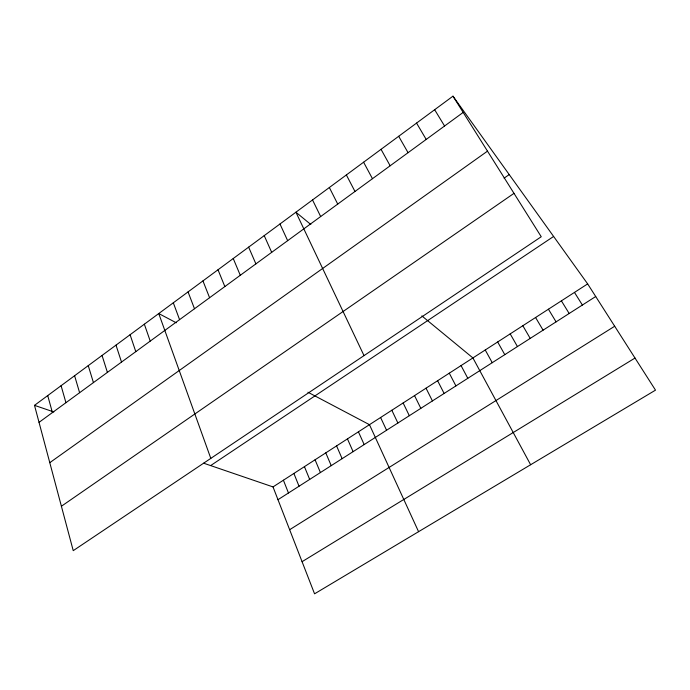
<?xml version="1.0" encoding="UTF-8"?>
<svg xmlns="http://www.w3.org/2000/svg" width="690" height="690" viewBox="0 0 690 690"><rect width="100%" height="100%" fill="white"/><g stroke="black" fill="none" stroke-linecap="round" stroke-linejoin="round"><path stroke-width="1.03" d="M452.976 96.177L541.245 236.748L73.235 550.655L34.5 405.349L452.976 96.177L587.656 283.901L655.5 390.143L314.562 593.823L273.016 486.916L203.671 463.206M39.037 422.349L463.171 112.418M49.784 462.671L487.494 151.145M504.097 178.158L509.22 174.579M61.401 506.244L513.998 193.347M210.648 465.586L553.613 236.454M273.016 486.916L587.656 283.901M277.984 499.689L595.712 296.519M289.645 529.704L614.695 326.241M302.073 561.686L635.007 358.05M34.5 405.349L53.811 411.947M176.278 322.791L158.752 313.545L210.804 458.384M307.93 392.222L369.469 424.686L418.58 531.688M310.836 224.5L295.915 212.209L364.018 355.617M421.857 315.899L472.917 357.938L530.627 464.741M574.468 292.413L582.386 305.04M561.393 300.849L569.172 313.493M434.648 109.71L444.576 126.011M548.429 309.206L556.08 321.868M535.578 317.504L543.09 330.174M416.553 123.079L426.204 139.432M522.839 325.723L530.213 338.402M398.682 136.284L408.066 152.68M510.195 333.882L517.448 346.57M497.671 341.964L504.787 354.66M381.035 149.325L390.152 165.773M485.243 349.985L492.237 362.69M363.596 162.21L372.462 178.701M461.058 365.588L467.803 378.31M346.363 174.941L354.988 191.475M449.285 373.187L455.918 385.908M437.607 380.716L444.127 393.455M329.346 187.508L337.721 204.085M426.032 388.185L432.432 400.933M414.535 395.603L420.831 408.351M312.527 199.936L320.669 216.548M403.141 402.96L409.317 415.708M391.825 410.257L397.897 423.013M380.604 417.502L386.572 430.258M279.976 223.991L287.661 240.672M358.421 431.811L364.173 444.576M264.218 235.626L271.688 252.342M347.458 438.892L353.108 451.657M336.582 445.904L342.128 458.678M248.641 247.141L255.895 263.882M325.784 452.873L331.226 465.647M233.237 258.517L240.284 275.293M315.071 459.79L320.419 472.564M304.437 466.647L309.689 479.421M218.006 269.773L224.845 286.566M293.888 473.452L299.037 486.234M283.409 480.214L288.472 492.988M202.946 280.899L209.588 297.718M188.051 291.905L194.494 308.749M173.319 302.789L179.572 319.651M144.348 324.197L150.23 341.093M130.091 334.719L135.792 351.641M115.998 345.138L121.518 362.078M102.051 355.445L107.398 372.393M88.251 365.64L93.435 382.605M74.598 375.722L79.609 392.696M61.091 385.701L65.938 402.693M47.722 395.577L52.414 412.568"/></g></svg>
